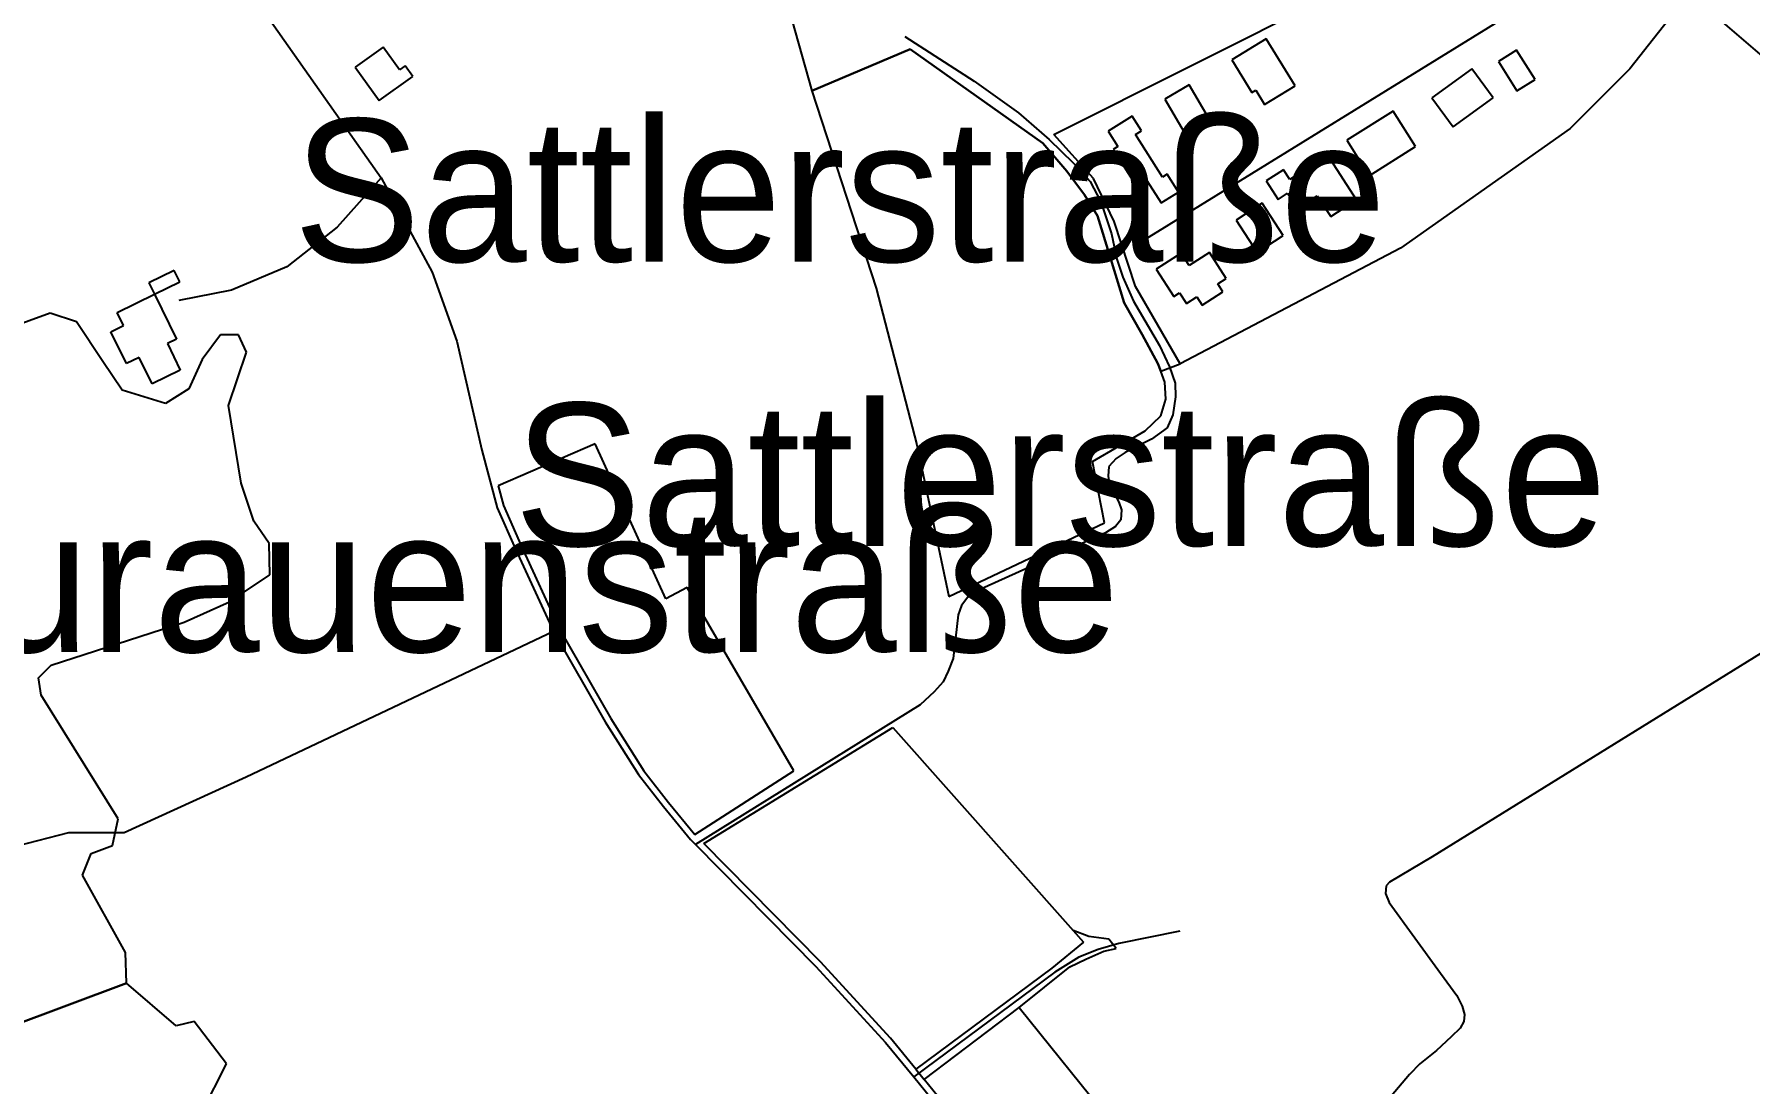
# Model space of a CAD drawing. Extents: x -3657 to 4700, y -7332 to 8131.
# Drawn here: x 2284 to 2805, y 1237 to 1557 of the extents above; entities that cross this region are included whole.
import ezdxf

# ---------------------------------------------------------------- set-up
doc = ezdxf.new("R2010")
doc.units = 0
for name, color, linetype in [('OSM_BUILDING_DETACHED', 9, 'CONTINUOUS'), ('OSM_BUILDING_YES', 9, 'CONTINUOUS'), ('OSM_HIGHWAY_RESIDENTIAL', 8, 'CONTINUOUS'), ('OSM_HIGHWAY_SERVICE', 8, 'CONTINUOUS'), ('OSM_HIGHWAY_TRACK', 8, 'CONTINUOUS'), ('OSM_HIGHWAY_UNCLASSIFIED', 8, 'CONTINUOUS'), ('OSM_LABELS', 8, 'CONTINUOUS'), ('OSM_LANDUSE_FARMLAND', 3, 'CONTINUOUS'), ('OSM_LANDUSE_FOREST', 3, 'CONTINUOUS'), ('OSM_LANDUSE_MEADOW', 3, 'CONTINUOUS'), ('OSM_LANDUSE_RESIDENTIAL', 3, 'CONTINUOUS')]:
    doc.layers.add(name, color=color, linetype=linetype)

msp = doc.modelspace()

# ---------------------------------------------------------------- linework, layer by layer
at = {"layer": 'OSM_BUILDING_DETACHED'}
for p, q in [((2389.661499, 1552.708609), (2381.151733, 1546.592888)), ((2394.621737, 1545.814524), (2389.661499, 1552.708609)), ((2381.151733, 1546.592888), (2388.447985, 1536.440791)), ((2396.335825, 1547.037668), (2394.621737, 1545.814524)), ((2398.671839, 1543.790776), (2396.335825, 1547.037668)), ((2388.447985, 1536.440791), (2398.671839, 1543.790776)), ((2308.773219, 1472.003331), (2320.111988, 1477.540839)), ((2320.111988, 1477.540839), (2326.771145, 1463.908341)), ((2310.707256, 1468.044792), (2308.773219, 1472.003331)), ((2306.877103, 1466.176717), (2310.707256, 1468.044792)), ((2311.602223, 1456.502759), (2306.877103, 1466.176717)), ((2326.771145, 1463.908341), (2324.033155, 1462.562882)), ((2324.033155, 1462.562882), (2327.961906, 1454.51237)), ((2315.432376, 1458.370833), (2311.602223, 1456.502759)), ((2319.368711, 1450.309201), (2315.432376, 1458.370833)), ((2327.961906, 1454.51237), (2319.368711, 1450.309201))]:
    msp.add_line(p, q, dxfattribs=at)
at = {"layer": 'OSM_BUILDING_YES'}
for p, q in [((2658.174185, 1555.266093), (2647.700044, 1548.861265)), ((2666.964575, 1540.899708), (2658.174185, 1555.266093)), ((2734.291839, 1551.830169), (2728.78552, 1548.372007)), ((2739.934678, 1542.845619), (2734.291839, 1551.830169)), ((2647.700044, 1548.861265), (2653.775197, 1538.920438)), ((2720.685315, 1546.148109), (2708.580515, 1537.319231)), ((2727.162445, 1537.252514), (2720.685315, 1546.148109)), ((2728.78552, 1548.372007), (2734.428359, 1539.387457)), ((2634.753368, 1541.255532), (2627.32818, 1536.896691)), ((2640.661663, 1531.192391), (2634.753368, 1541.255532)), ((2653.775197, 1538.920438), (2654.981127, 1539.654325)), ((2654.981127, 1539.654325), (2657.688779, 1535.228767)), ((2657.688779, 1535.228767), (2666.964575, 1540.899708)), ((2734.428359, 1539.387457), (2739.934678, 1542.845619)), ((2627.32818, 1536.896691), (2633.236476, 1526.83355)), ((2708.580515, 1537.319231), (2715.057645, 1528.434757)), ((2715.057645, 1528.434757), (2727.162445, 1537.252514)), ((2617.430458, 1531.715007), (2610.134206, 1527.156015)), ((2620.213956, 1527.27833), (2617.430458, 1531.715007)), ((2633.236476, 1526.83355), (2640.661663, 1531.192391)), ((2696.8246, 1533.282856), (2682.671995, 1524.376142)), ((2703.627862, 1522.474709), (2696.8246, 1533.282856)), ((2610.134206, 1527.156015), (2613.04664, 1522.519187)), ((2618.46953, 1526.188619), (2620.213956, 1527.27833)), ((2626.607657, 1513.189932), (2618.46953, 1526.188619)), ((2682.671995, 1524.376142), (2689.475257, 1513.567995)), ((2613.04664, 1522.519187), (2611.63593, 1521.629627)), ((2611.63593, 1521.629627), (2618.795661, 1510.209908)), ((2676.778868, 1519.917225), (2665.402176, 1512.500524)), ((2685.652688, 1506.318086), (2676.778868, 1519.917225)), ((2689.475257, 1513.567995), (2703.627862, 1522.474709)), ((2628.048704, 1514.101731), (2626.607657, 1513.189932)), ((2631.469296, 1508.63094), (2628.048704, 1514.101731)), ((2663.475723, 1515.447189), (2658.212107, 1512.011266)), ((2665.402176, 1512.500524), (2663.475723, 1515.447189)), ((2618.795661, 1510.209908), (2621.928044, 1512.166939)), ((2621.928044, 1512.166939), (2626.20568, 1505.339571)), ((2626.20568, 1505.339571), (2631.469296, 1508.63094)), ((2658.212107, 1512.011266), (2661.867817, 1506.418161)), ((2661.867817, 1506.418161), (2664.689237, 1508.263997)), ((2664.689237, 1508.263997), (2667.723022, 1503.616049)), ((2656.922749, 1505.239495), (2649.065247, 1500.135648)), ((2663.308865, 1495.409864), (2656.922749, 1505.239495)), ((2667.723022, 1503.616049), (2673.707162, 1507.518991)), ((2673.707162, 1507.518991), (2677.825524, 1501.214239)), ((2677.825524, 1501.214239), (2685.652688, 1506.318086)), ((2649.065247, 1500.135648), (2655.443779, 1490.306016)), ((2655.443779, 1490.306016), (2663.308865, 1495.409864)), ((2632.32634, 1490.061388), (2624.764632, 1485.213289)), ((2634.730615, 1486.302999), (2632.32634, 1490.061388)), ((2640.934704, 1490.272658), (2634.730615, 1486.302999)), ((2645.978371, 1482.388938), (2640.934704, 1490.272658)), ((2326.111297, 1484.824107), (2318.390316, 1481.054599)), ((2327.825385, 1481.310347), (2326.111297, 1484.824107)), ((2624.764632, 1485.213289), (2630.119262, 1476.85143)), ((2643.452745, 1480.776611), (2645.978371, 1482.388938)), ((2318.390316, 1481.054599), (2320.111988, 1477.540839)), ((2320.111988, 1477.540839), (2327.825385, 1481.310347)), ((2630.119262, 1476.85143), (2631.863688, 1477.974499)), ((2631.863688, 1477.974499), (2633.896324, 1474.794324)), ((2633.896324, 1474.794324), (2637.05146, 1476.818072)), ((2637.05146, 1476.818072), (2638.712457, 1474.22723)), ((2638.712457, 1474.22723), (2645.045482, 1478.285845)), ((2645.045482, 1478.285845), (2643.452745, 1480.776611))]:
    msp.add_line(p, q, dxfattribs=at)
at = {"layer": 'OSM_HIGHWAY_RESIDENTIAL'}
for p, q in [((2771.137152, 1586.700898), (2617.764175, 1491.951701)), ((2389.047158, 1512.923065), (2375.622661, 1497.945108)), ((2375.622661, 1497.945108), (2360.393063, 1485.947175)), ((2360.393063, 1485.947175), (2343.578312, 1478.808461)), ((2343.578312, 1478.808461), (2327.559929, 1475.639406))]:
    msp.add_line(p, q, dxfattribs=at)
at = {"layer": 'OSM_HIGHWAY_SERVICE'}
for p, q in [((2441.433032, 1374.963519), (2348.030391, 1330.685699)), ((2348.030391, 1330.685699), (2310.927206, 1313.761831)), ((2293.998688, 1313.761831), (2249.182106, 1302.264276)), ((2310.927206, 1313.761831), (2293.998688, 1313.761831))]:
    msp.add_line(p, q, dxfattribs=at)
at = {"layer": 'OSM_HIGHWAY_TRACK'}
for p, q in [((2548.260171, 1555.966621), (2569.420818, 1542.334123)), ((2569.420818, 1542.334123), (2582.845314, 1532.782478)), ((2582.845314, 1532.782478), (2592.20454, 1524.64301)), ((2592.20454, 1524.64301), (2599.531129, 1517.526534)), ((2599.531129, 1517.526534), (2604.612719, 1511.833354)), ((2604.612719, 1511.833354), (2607.919544, 1505.684275)), ((2607.919544, 1505.684275), (2611.120186, 1495.965838)), ((2611.120186, 1495.965838), (2612.750846, 1488.237791)), ((2612.750846, 1488.237791), (2614.578701, 1482.744761)), ((2614.578701, 1482.744761), (2617.840019, 1475.428135)), ((2617.840019, 1475.428135), (2625.773366, 1462.006908)), ((2625.773366, 1462.006908), (2628.822319, 1455.490885)), ((2628.822319, 1455.490885), (2630.498485, 1450.56495)), ((2630.498485, 1450.56495), (2630.650174, 1446.339542)), ((2630.650174, 1446.339542), (2629.838637, 1440.846513)), ((2629.838637, 1440.846513), (2628.056289, 1436.932452)), ((2628.056289, 1436.932452), (2623.331169, 1433.529887)), ((2615.246133, 1429.415675), (2612.546065, 1427.636556)), ((2623.331169, 1433.529887), (2615.246133, 1429.415675)), ((2610.36174, 1425.145789), (2610.15696, 1422.28808)), ((2612.546065, 1427.636556), (2610.36174, 1425.145789)), ((2610.15696, 1422.28808), (2610.51343, 1419.697238)), ((2610.51343, 1419.697238), (2613.410694, 1414.359882)), ((2613.410694, 1414.359882), (2614.176724, 1411.969191)), ((2613.971944, 1408.92245), (2612.341285, 1406.887582)), ((2614.176724, 1411.969191), (2613.971944, 1408.92245)), ((2609.345422, 1405.008388), (2569.420818, 1386.950332)), ((2612.341285, 1406.887582), (2609.345422, 1405.008388)), ((2565.552743, 1382.891717), (2564.536425, 1380.045127)), ((2567.433689, 1385.482559), (2565.552743, 1382.891717)), ((2569.420818, 1386.950332), (2567.433689, 1385.482559)), ((2564.536425, 1380.045127), (2562.958857, 1366.768453)), ((2562.958857, 1366.768453), (2561.487471, 1362.954467)), ((2812.950288, 1371.093936), (2708.610853, 1306.434086)), ((2561.487471, 1362.954467), (2559.909903, 1359.651978)), ((2557.21742, 1356.649715), (2552.992875, 1352.735653)), ((2559.909903, 1359.651978), (2557.21742, 1356.649715)), ((2552.992875, 1352.735653), (2484.611371, 1310.203594)), ((2708.610853, 1306.434086), (2695.656593, 1298.794994)), ((2694.640275, 1297.671926), (2694.481001, 1295.303474)), ((2694.481001, 1295.303474), (2695.595917, 1292.568078)), ((2695.656593, 1298.794994), (2694.640275, 1297.671926)), ((2695.595917, 1292.568078), (2711.219908, 1271.129697)), ((2631.871273, 1283.839277), (2613.410694, 1280.125366)), ((2607.108006, 1278.301769), (2601.154204, 1275.911078)), ((2613.410694, 1280.125366), (2607.108006, 1278.301769)), ((2601.154204, 1275.911078), (2593.880706, 1271.385445)), ((2593.880706, 1271.385445), (2550.998161, 1239.516979)), ((2711.219908, 1271.129697), (2716.142223, 1264.291209)), ((2716.142223, 1264.291209), (2717.772882, 1261.033197)), ((2717.772882, 1261.033197), (2718.485822, 1258.497953)), ((2718.485822, 1258.497953), (2718.334132, 1256.385249)), ((2717.219217, 1254.350382), (2714.473641, 1251.703943)), ((2718.334132, 1256.385249), (2717.219217, 1254.350382)), ((2709.998809, 1247.534133), (2704.909636, 1243.475518)), ((2714.473641, 1251.703943), (2709.998809, 1247.534133)), ((2704.909636, 1243.475518), (2701.7545, 1240.317582)), ((2701.7545, 1240.317582), (2689.247723, 1225.47306))]:
    msp.add_line(p, q, dxfattribs=at)
at = {"layer": 'OSM_HIGHWAY_UNCLASSIFIED'}
for p, q in [((2309.008337, 1626.597638), (2389.047158, 1512.923065)), ((2389.047158, 1512.923065), (2404.595303, 1484.279251)), ((2404.595303, 1484.279251), (2412.088751, 1463.27453)), ((2412.088751, 1463.27453), (2419.673213, 1430.149561)), ((2419.673213, 1430.149561), (2424.330072, 1412.64748)), ((2424.330072, 1412.64748), (2429.889482, 1400.015736)), ((2429.889482, 1400.015736), (2441.433032, 1374.963519)), ((2441.433032, 1374.963519), (2457.132867, 1347.531731)), ((2457.132867, 1347.531731), (2467.280877, 1331.519661)), ((2467.280877, 1331.519661), (2474.888091, 1321.745627)), ((2474.888091, 1321.745627), (2483.139985, 1311.693606)), ((2483.139985, 1311.693606), (2484.611371, 1310.203594)), ((2484.611371, 1310.203594), (2521.198812, 1273.164564)), ((2521.198812, 1273.164564), (2542.450473, 1250.01378)), ((2542.450473, 1250.01378), (2550.998161, 1239.516979)), ((2550.998161, 1239.516979), (2581.518034, 1202.077647))]:
    msp.add_line(p, q, dxfattribs=at)
at = {"layer": 'OSM_LANDUSE_FARMLAND'}
for p, q in [((2549.868076, 1552.119276), (2520.015637, 1539.454174)), ((2590.285671, 1523.475463), (2549.868076, 1552.119276)), ((2520.015637, 1539.454174), (2539.621469, 1479.453392)), ((2597.521247, 1515.035768), (2590.285671, 1523.475463)), ((2602.951722, 1507.796978), (2597.521247, 1515.035768)), ((2606.872888, 1501.458868), (2602.951722, 1507.796978)), ((2610.794055, 1488.504659), (2606.872888, 1501.458868)), ((2615.011015, 1474.927758), (2610.794055, 1488.504659)), ((2539.621469, 1479.453392), (2551.984141, 1431.817485)), ((2620.441489, 1465.287158), (2615.011015, 1474.927758)), ((2625.265207, 1456.536117), (2620.441489, 1465.287158)), ((2626.145004, 1454.156546), (2625.265207, 1456.536117)), ((2627.381272, 1450.809578), (2626.145004, 1454.156546)), ((2627.677066, 1445.683492), (2627.381272, 1450.809578)), ((2626.167758, 1440.557406), (2627.677066, 1445.683492)), ((2621.34404, 1436.031773), (2626.167758, 1440.557406)), ((2605.36358, 1426.691399), (2621.34404, 1436.031773)), ((2454.129421, 1432.050994), (2424.625866, 1419.296936)), ((2475.638953, 1384.926584), (2454.129421, 1432.050994)), ((2551.984141, 1431.817485), (2561.631576, 1385.68271)), ((2608.981368, 1407.999532), (2605.36358, 1426.691399)), ((2424.625866, 1419.296936), (2426.218603, 1413.30353)), ((2426.218603, 1413.30353), (2431.709753, 1400.838578)), ((2561.631576, 1385.68271), (2608.981368, 1407.999532)), ((2431.709753, 1400.838578), (2443.207796, 1375.875317)), ((2482.146421, 1388.373627), (2475.638953, 1384.926584)), ((2514.494149, 1332.653849), (2482.146421, 1388.373627)), ((2443.207796, 1375.875317), (2458.839371, 1348.554724)), ((2458.839371, 1348.554724), (2468.911536, 1332.664969)), ((2487.136996, 1310.481581), (2544.649967, 1345.819329)), ((2544.649967, 1345.819329), (2599.462869, 1284.106144)), ((2468.911536, 1332.664969), (2476.442906, 1322.99101)), ((2484.444513, 1313.250335), (2514.494149, 1332.653849)), ((2476.442906, 1322.99101), (2484.444513, 1313.250335)), ((2522.63986, 1274.543381), (2487.136996, 1310.481581)), ((2599.462869, 1284.106144), (2602.633174, 1280.536787)), ((2602.633174, 1280.536787), (2593.031246, 1272.630828)), ((2543.959781, 1251.314761), (2522.63986, 1274.543381)), ((2593.031246, 1272.630828), (2551.597334, 1241.852072)), ((2554.160882, 1238.794212), (2583.103186, 1260.599537)), ((2583.103186, 1260.599537), (2637.999518, 1192.5816)), ((2551.597334, 1241.852072), (2543.959781, 1251.314761)), ((2583.04251, 1203.356389), (2554.160882, 1238.794212))]:
    msp.add_line(p, q, dxfattribs=at)
at = {"layer": 'OSM_LANDUSE_FOREST'}
for p, q in [((2288.431693, 1471.847659), (2275.613953, 1467.166352)), ((2296.418131, 1469.123383), (2288.431693, 1471.847659)), ((2304.351478, 1457.12545), (2296.418131, 1469.123383)), ((2340.150135, 1465.253799), (2334.658985, 1457.725903)), ((2345.64887, 1465.253799), (2340.150135, 1465.253799)), ((2348.083482, 1459.97204), (2345.64887, 1465.253799)), ((2310.252189, 1448.37441), (2304.351478, 1457.12545)), ((2334.658985, 1457.725903), (2330.593714, 1448.785831)), ((2342.592332, 1443.693103), (2348.083482, 1459.97204)), ((2323.471905, 1444.304675), (2310.252189, 1448.37441)), ((2330.593714, 1448.785831), (2323.471905, 1444.304675)), ((2346.460407, 1420.108659), (2342.592332, 1443.693103)), ((2350.320898, 1408.511028), (2346.460407, 1420.108659)), ((2355.000511, 1401.805974), (2350.320898, 1408.511028)), ((2355.205291, 1392.243211), (2355.000511, 1401.805974)), ((2342.948801, 1383.981428), (2355.205291, 1392.243211)), ((2329.167835, 1377.79899), (2342.948801, 1383.981428)), ((2288.697149, 1364.789183), (2329.167835, 1377.79899)), ((2284.829074, 1360.9196), (2288.697149, 1364.789183)), ((2285.640611, 1355.637841), (2284.829074, 1360.9196)), ((2309.03109, 1318.009478), (2285.640611, 1355.637841)), ((2307.34734, 1309.947845), (2309.03109, 1318.009478)), ((2300.892963, 1307.43484), (2307.34734, 1309.947845)), ((2298.245986, 1300.918817), (2300.892963, 1307.43484)), ((2311.268506, 1277.334373), (2298.245986, 1300.918817)), ((2311.624976, 1268.049597), (2311.268506, 1277.334373)), ((2275.333328, 1254.439338), (2311.624976, 1268.049597))]:
    msp.add_line(p, q, dxfattribs=at)
at = {"layer": 'OSM_LANDUSE_MEADOW'}
for p, q in [((2506.30293, 1587.924043), (2520.015637, 1539.454174)), ((2593.554574, 1526.16638), (2710.916529, 1584.966257)), ((2520.015637, 1539.454174), (2549.868076, 1552.119276)), ((2549.868076, 1552.119276), (2590.285671, 1523.475463)), ((2590.285671, 1523.475463), (2597.521247, 1515.035768)), ((2605.666959, 1512.745153), (2593.554574, 1526.16638)), ((2597.521247, 1515.035768), (2602.951722, 1507.796978)), ((2602.951722, 1507.796978), (2606.872888, 1501.458868)), ((2611.90897, 1499.64639), (2605.666959, 1512.745153)), ((2606.872888, 1501.458868), (2610.794055, 1488.504659)), ((2618.401269, 1479.909291), (2611.90897, 1499.64639)), ((2610.794055, 1488.504659), (2615.011015, 1474.927758)), ((2632.038131, 1456.424922), (2618.401269, 1479.909291)), ((2615.011015, 1474.927758), (2620.441489, 1465.287158)), ((2620.441489, 1465.287158), (2625.265207, 1456.536117)), ((2625.265207, 1456.536117), (2626.145004, 1454.156546)), ((2626.145004, 1454.156546), (2632.038131, 1456.424922)), ((2604.203158, 1282.215831), (2599.462869, 1284.106144)), ((2599.462869, 1284.106144), (2602.633174, 1280.536787)), ((2602.633174, 1280.536787), (2593.031246, 1272.630828)), ((2610.308649, 1281.392988), (2604.203158, 1282.215831)), ((2608.837264, 1277.812512), (2612.546065, 1278.546398)), ((2612.546065, 1278.546398), (2610.308649, 1281.392988)), ((2583.103186, 1260.599537), (2598.507227, 1273.053369)), ((2598.507227, 1273.053369), (2603.338529, 1275.377343)), ((2603.338529, 1275.377343), (2608.837264, 1277.812512)), ((2311.624976, 1268.049597), (2275.333328, 1254.439338)), ((2326.672547, 1255.039791), (2311.624976, 1268.049597)), ((2593.031246, 1272.630828), (2551.597334, 1241.852072)), ((2554.160882, 1238.794212), (2583.103186, 1260.599537)), ((2332.216789, 1256.385249), (2326.672547, 1255.039791)), ((2341.985575, 1243.564474), (2332.216789, 1256.385249)), ((2334.605894, 1228.96458), (2341.985575, 1243.564474)), ((2551.597334, 1241.852072), (2554.160882, 1238.794212))]:
    msp.add_line(p, q, dxfattribs=at)
at = {"layer": 'OSM_LANDUSE_RESIDENTIAL'}
for p, q in [((2593.554574, 1526.16638), (2710.916529, 1584.966257)), ((2786.844572, 1569.1321), (2768.740463, 1546.12587)), ((2888.620459, 1481.310347), (2786.844572, 1569.1321)), ((2768.740463, 1546.12587), (2750.659107, 1527.989977)), ((2605.666959, 1512.745153), (2593.554574, 1526.16638)), ((2750.659107, 1527.989977), (2699.0696, 1491.54028)), ((2611.90897, 1499.64639), (2605.666959, 1512.745153)), ((2618.401269, 1479.909291), (2611.90897, 1499.64639)), ((2699.0696, 1491.54028), (2632.038131, 1456.424922)), ((2632.038131, 1456.424922), (2618.401269, 1479.909291))]:
    msp.add_line(p, q, dxfattribs=at)

# ---------------------------------------------------------------- texts
at = {"layer": 'OSM_LABELS'}
for s, p in [('Sattlerstraße', (2362.319654, 1487.464951)), ('Sattlerstraße', (2429.434899, 1401.048611)), ('Murauenstraße', (2219.834462, 1368.786262))]:
    msp.add_text(s, height=43.418293, dxfattribs=at).set_placement(p)

doc.saveas('drawing.dxf')
